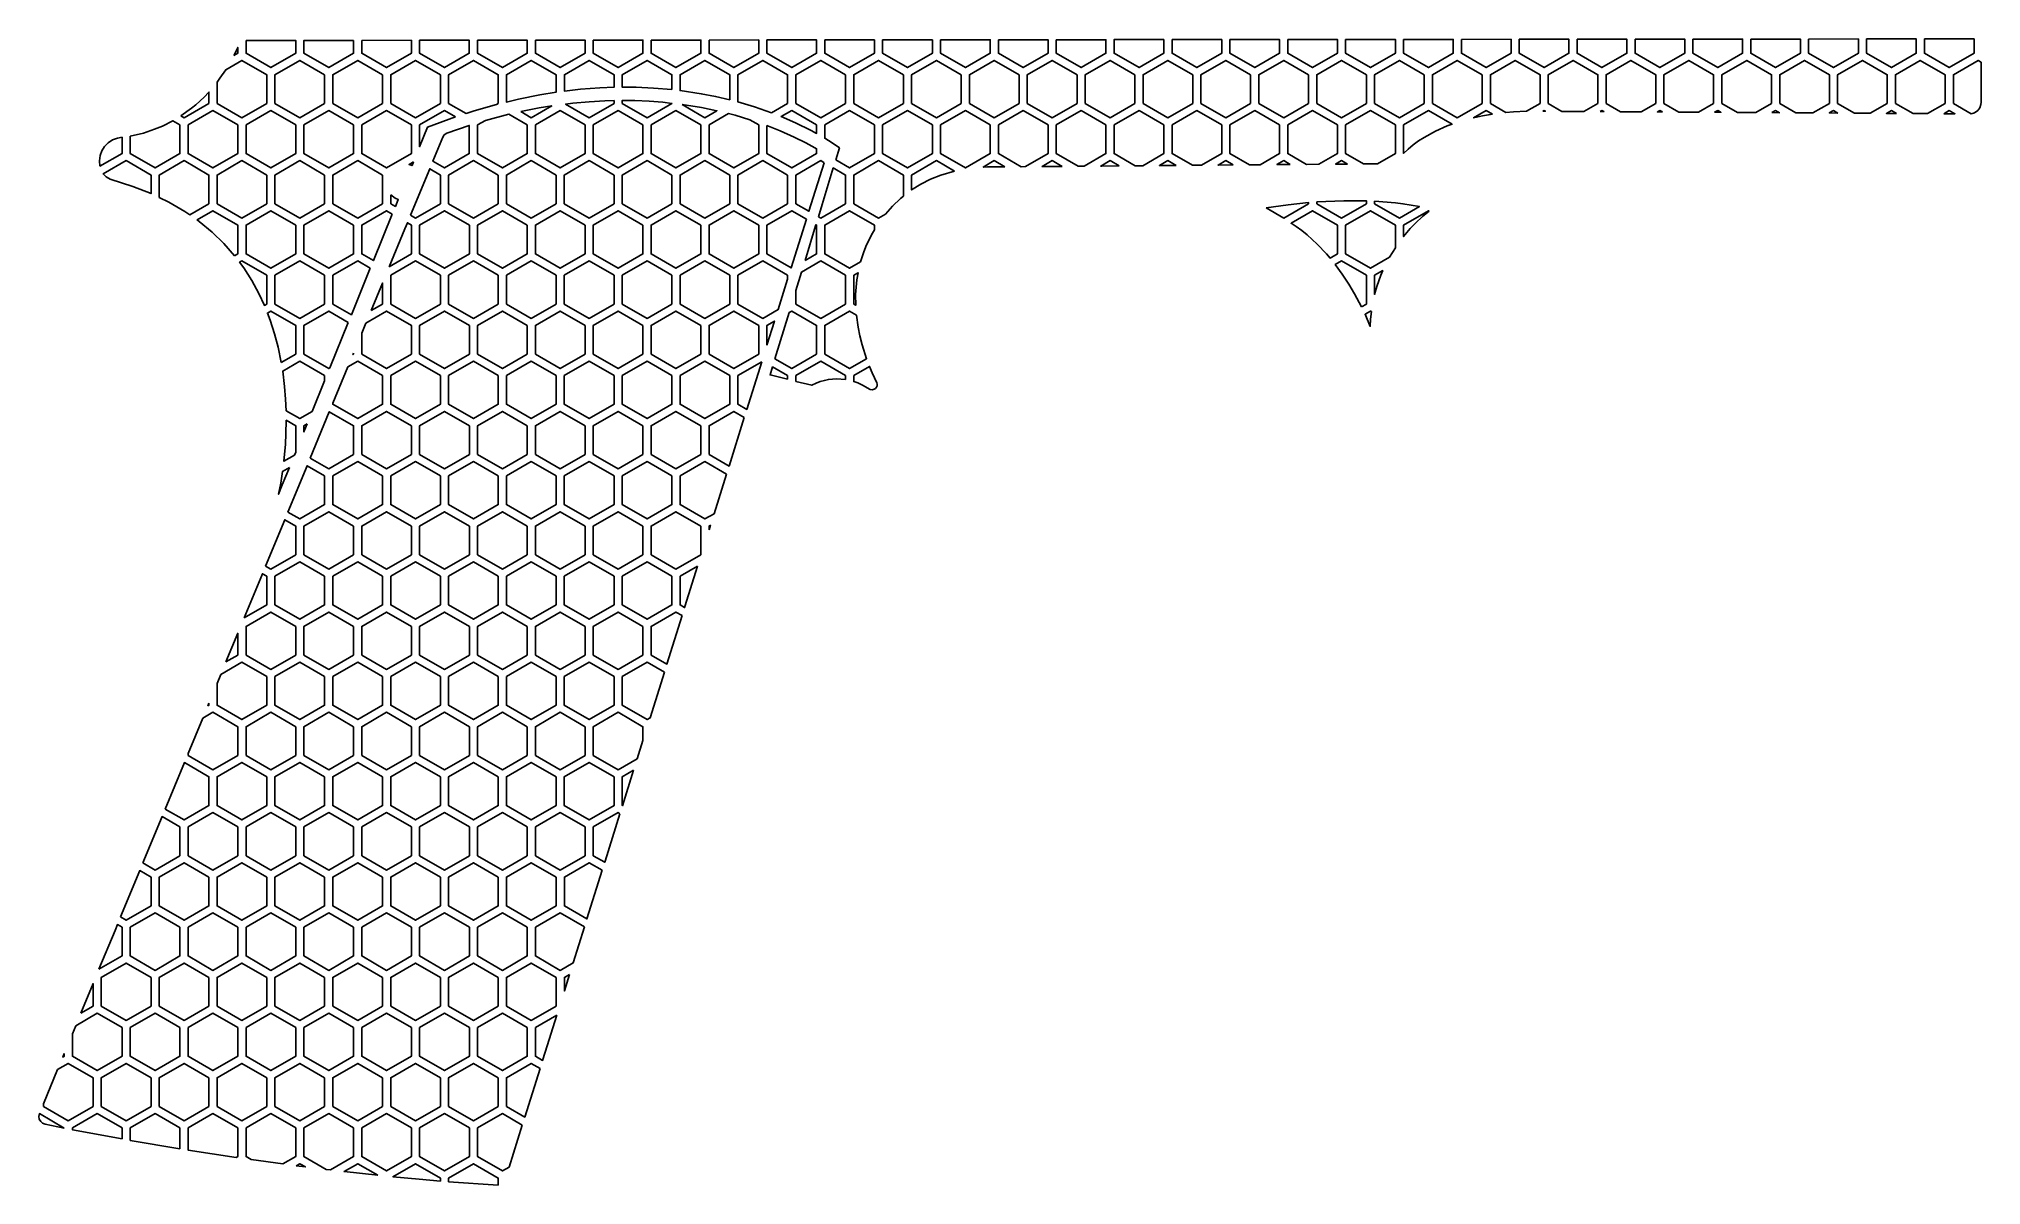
# Model space of a CAD drawing. Header units: millimetres. Extents: x 165 to 283, y -148 to -78.
import ezdxf

# ---------------------------------------------------------------- set-up
doc = ezdxf.new("R2010")
doc.units = ezdxf.units.MM

# ---------------------------------------------------------------- blocks, each defined once
blk = doc.blocks.new('HEX')
blk.add_lwpolyline([(1.516, 0.875), (0, 1.75), (-1.516, 0.875), (-1.516, -0.875), (0, -1.75), (1.516, -0.875)], close=True)

msp = doc.modelspace()

# ---------------------------------------------------------------- linework, layer by layer
for points in [[(177.448, -77.825), (180.479, -77.822), (180.479, -78.605), (178.963, -79.48), (177.448, -78.605), (177.448, -77.825)], [(184.01, -77.819), (184.01, -78.605), (182.494, -79.48), (180.979, -78.605), (180.979, -77.822), (184.01, -77.819)], [(184.51, -77.819), (187.541, -77.816), (187.541, -78.605), (186.026, -79.48), (184.51, -78.605), (184.51, -77.819)], [(188.041, -77.815), (191.072, -77.813), (191.072, -78.605), (189.557, -79.48), (188.041, -78.605), (188.041, -77.815)], [(191.572, -77.812), (194.603, -77.809), (194.603, -78.605), (193.088, -79.48), (191.572, -78.605), (191.572, -77.812)], [(195.103, -77.809), (198.134, -77.806), (198.134, -78.605), (196.619, -79.48), (195.103, -78.605), (195.103, -77.809)], [(198.634, -77.806), (201.665, -77.803), (201.665, -78.605), (200.15, -79.48), (198.634, -78.605), (198.634, -77.806)], [(202.165, -77.802), (205.197, -77.8), (205.197, -78.605), (203.681, -79.48), (202.165, -78.605), (202.165, -77.802)], [(205.697, -77.799), (208.728, -77.796), (208.728, -78.605), (207.212, -79.48), (205.697, -78.605), (205.697, -77.799)], [(209.228, -77.796), (212.259, -77.793), (212.259, -78.605), (210.743, -79.48), (209.228, -78.605), (209.228, -77.796)], [(212.759, -77.793), (215.79, -77.79), (215.79, -78.605), (214.274, -79.48), (212.759, -78.605), (212.759, -77.793)], [(216.29, -77.789), (219.321, -77.787), (219.321, -78.605), (217.805, -79.48), (216.29, -78.605), (216.29, -77.789)], [(219.821, -77.786), (222.852, -77.783), (222.852, -78.605), (221.336, -79.48), (219.821, -78.605), (219.821, -77.786)], [(223.352, -77.783), (226.383, -77.78), (226.383, -78.605), (224.868, -79.48), (223.352, -78.605), (223.352, -77.783)], [(226.883, -77.78), (229.914, -77.777), (229.914, -78.605), (228.399, -79.48), (226.883, -78.605), (226.883, -77.78)], [(233.445, -77.774), (233.445, -78.605), (231.93, -79.48), (230.414, -78.605), (230.414, -77.776), (233.445, -77.774)], [(233.945, -77.773), (236.976, -77.77), (236.976, -78.605), (235.461, -79.48), (233.945, -78.605), (233.945, -77.773)], [(237.476, -77.77), (240.507, -77.767), (240.507, -78.605), (238.992, -79.48), (237.476, -78.605), (237.476, -77.77)], [(241.007, -77.767), (244.038, -77.764), (244.038, -78.605), (242.523, -79.48), (241.007, -78.605), (241.007, -77.767)], [(244.538, -77.763), (247.57, -77.761), (247.57, -78.605), (246.054, -79.48), (244.538, -78.605), (244.538, -77.763)], [(248.07, -77.76), (251.101, -77.757), (251.101, -78.605), (249.585, -79.48), (248.07, -78.605), (248.07, -77.76)], [(251.601, -77.757), (254.632, -77.754), (254.632, -78.605), (253.116, -79.48), (251.601, -78.605), (251.601, -77.757)], [(255.132, -77.754), (258.163, -77.751), (258.163, -78.605), (256.647, -79.48), (255.132, -78.605), (255.132, -77.754)], [(258.663, -77.75), (261.694, -77.748), (261.694, -78.605), (260.178, -79.48), (258.663, -78.605), (258.663, -77.75)], [(262.194, -77.747), (265.225, -77.744), (265.225, -78.605), (263.709, -79.48), (262.194, -78.605), (262.194, -77.747)], [(265.725, -77.744), (268.756, -77.741), (268.756, -78.605), (267.241, -79.48), (265.725, -78.605), (265.725, -77.744)], [(269.256, -77.741), (272.287, -77.738), (272.287, -78.605), (270.772, -79.48), (269.256, -78.605), (269.256, -77.741)], [(272.787, -77.737), (275.818, -77.735), (275.818, -78.605), (274.303, -79.48), (272.787, -78.605), (272.787, -77.737)], [(276.318, -77.734), (279.349, -77.731), (279.349, -78.605), (277.834, -79.48), (276.318, -78.605), (276.318, -77.734)], [(279.849, -77.731), (282.88, -77.728), (282.88, -78.605), (281.365, -79.48), (279.849, -78.605), (279.849, -77.731)], [(175.86, -80.131), (176.212, -79.607), (177.198, -79.038), (178.713, -79.913), (178.713, -81.663), (177.198, -82.538), (175.682, -81.663), (175.682, -80.368), (175.86, -80.131)], [(176.707, -78.744), (176.943, -78.265), (176.948, -78.253), (176.948, -78.605), (176.707, -78.744)], [(191.377, -82.111), (190.871, -82.277), (189.807, -81.663), (189.807, -79.913), (191.322, -79.038), (192.838, -79.913), (192.838, -81.663), (192.725, -81.728), (191.377, -82.111)], [(195.376, -81.141), (194.081, -81.399), (193.338, -81.579), (193.338, -79.913), (194.853, -79.038), (196.369, -79.913), (196.369, -80.985), (195.376, -81.141)], [(199.028, -80.714), (197.85, -80.802), (196.869, -80.916), (196.869, -79.913), (198.384, -79.038), (199.9, -79.913), (199.9, -80.683), (199.028, -80.714)], [(203.431, -80.821), (202.314, -80.725), (201.26, -80.679), (200.4, -80.675), (200.4, -79.913), (201.915, -79.038), (203.431, -79.913), (203.431, -80.821)], [(206.962, -81.443), (206.099, -81.242), (205.219, -81.071), (203.931, -80.881), (203.931, -79.913), (205.447, -79.038), (206.962, -79.913), (206.962, -81.443)], [(209.501, -82.236), (208.467, -81.873), (207.462, -81.577), (207.462, -79.913), (208.978, -79.038), (210.493, -79.913), (210.493, -81.663), (209.501, -82.236)], [(255.58, -82.135), (254.773, -82.173), (254.319, -82.213), (253.366, -81.663), (253.366, -79.913), (254.882, -79.038), (256.397, -79.913), (256.397, -81.663), (255.58, -82.135)], [(259.074, -82.156), (257.737, -82.148), (256.897, -81.663), (256.897, -79.913), (258.413, -79.038), (259.928, -79.913), (259.928, -81.663), (259.074, -82.156)], [(262.568, -82.177), (261.306, -82.17), (260.428, -81.663), (260.428, -79.913), (261.944, -79.038), (263.459, -79.913), (263.459, -81.663), (262.568, -82.177)], [(266.062, -82.199), (264.876, -82.192), (263.959, -81.663), (263.959, -79.913), (265.475, -79.038), (266.991, -79.913), (266.991, -81.663), (266.062, -82.199)], [(269.555, -82.221), (268.445, -82.214), (267.491, -81.663), (267.491, -79.913), (269.006, -79.038), (270.522, -79.913), (270.522, -81.663), (269.555, -82.221)], [(273.049, -82.242), (272.014, -82.236), (271.022, -81.663), (271.022, -79.913), (272.537, -79.038), (274.053, -79.913), (274.053, -81.663), (273.049, -82.242)], [(276.543, -82.264), (275.583, -82.258), (274.553, -81.663), (274.553, -79.913), (276.068, -79.038), (277.584, -79.913), (277.584, -81.663), (276.543, -82.264)], [(280.037, -82.285), (279.153, -82.28), (278.084, -81.663), (278.084, -79.913), (279.599, -79.038), (281.115, -79.913), (281.115, -81.663), (280.037, -82.285)], [(283.311, -79.142), (283.311, -81.589), (283.296, -81.733), (283.224, -81.929), (283.101, -82.094), (282.905, -82.232), (282.706, -82.293), (281.615, -81.663), (281.615, -79.913), (283.13, -79.038), (283.311, -79.142)], [(173.476, -82.427), (174.13, -81.958), (174.385, -81.747), (174.89, -81.277), (175.182, -80.968), (175.182, -81.663), (173.667, -82.538), (173.476, -82.427)], [(197.39, -81.648), (198.378, -81.558), (199.337, -81.505), (199.9, -81.492), (199.9, -81.663), (198.384, -82.538), (196.94, -81.704), (197.39, -81.648)], [(201.171, -81.493), (202.044, -81.531), (202.887, -81.595), (203.431, -81.663), (201.915, -82.538), (200.4, -81.663), (200.4, -81.485), (201.171, -81.493)], [(204.049, -81.731), (205.232, -81.918), (206.179, -82.115), (205.447, -82.538), (204.049, -81.731)], [(170.386, -83.651), (171.184, -83.468), (171.87, -83.242), (172.354, -83.042), (172.986, -82.722), (173.417, -82.971), (173.417, -84.721), (171.901, -85.596), (170.386, -84.721), (170.386, -83.651)], [(190.234, -82.487), (188.527, -83.111), (188.041, -84.306), (188.041, -82.971), (189.557, -82.096), (190.234, -82.487)], [(192.049, -82.704), (193.492, -82.329), (194.603, -82.971), (194.603, -84.721), (193.088, -85.596), (191.572, -84.721), (191.572, -82.971), (192.049, -82.704)], [(194.205, -82.163), (195.332, -81.941), (196.099, -81.818), (194.853, -82.538), (194.205, -82.163)], [(207.29, -82.39), (208.185, -82.657), (208.728, -82.971), (208.728, -84.721), (207.212, -85.596), (205.697, -84.721), (205.697, -82.971), (206.885, -82.285), (207.29, -82.39)], [(211.919, -83.311), (210.965, -82.842), (210.098, -82.468), (210.743, -82.096), (212.259, -82.971), (212.259, -83.495), (211.919, -83.311)], [(213.429, -85.108), (213.654, -84.373), (213.213, -84.066), (212.759, -83.783), (212.759, -82.971), (214.274, -82.096), (215.79, -82.971), (215.79, -84.721), (214.274, -85.596), (213.429, -85.108)], [(224.74, -85.522), (223.352, -84.721), (223.352, -82.971), (224.868, -82.096), (226.383, -82.971), (226.383, -84.721), (224.998, -85.52), (224.74, -85.522)], [(228.222, -85.494), (226.883, -84.721), (226.883, -82.971), (228.399, -82.096), (229.914, -82.971), (229.914, -84.721), (228.58, -85.491), (228.222, -85.494)], [(232.162, -85.462), (231.704, -85.465), (230.414, -84.721), (230.414, -82.971), (231.93, -82.096), (233.445, -82.971), (233.445, -84.721), (232.162, -85.462)], [(235.185, -85.437), (233.945, -84.721), (233.945, -82.971), (235.461, -82.096), (236.976, -82.971), (236.976, -84.721), (235.744, -85.432), (235.185, -85.437)], [(239.326, -85.403), (238.667, -85.408), (237.476, -84.721), (237.476, -82.971), (238.992, -82.096), (240.507, -82.971), (240.507, -84.721), (239.326, -85.403)], [(242.908, -85.374), (242.149, -85.38), (241.007, -84.721), (241.007, -82.971), (242.523, -82.096), (244.038, -82.971), (244.038, -84.721), (242.908, -85.374)], [(246.49, -85.344), (245.631, -85.351), (244.538, -84.721), (244.538, -82.971), (246.054, -82.096), (247.57, -82.971), (247.57, -84.721), (246.49, -85.344)], [(250.735, -83.038), (250.016, -83.355), (249.321, -83.737), (248.987, -83.954), (248.664, -84.19), (248.353, -84.446), (248.07, -84.71), (248.07, -82.971), (249.585, -82.096), (251.028, -82.929), (250.735, -83.038)], [(253.498, -82.316), (252.896, -82.42), (252.347, -82.54), (253.116, -82.096), (253.498, -82.316)], [(256.57, -82.14), (256.647, -82.096), (256.726, -82.141), (256.57, -82.14)], [(260.064, -82.162), (260.178, -82.096), (260.296, -82.163), (260.064, -82.162)], [(263.865, -82.185), (263.557, -82.184), (263.709, -82.096), (263.865, -82.185)], [(267.051, -82.205), (267.241, -82.096), (267.434, -82.207), (267.051, -82.205)], [(270.545, -82.227), (270.772, -82.096), (271.003, -82.23), (270.545, -82.227)], [(274.573, -82.252), (274.039, -82.248), (274.303, -82.096), (274.573, -82.252)], [(278.142, -82.274), (277.532, -82.27), (277.834, -82.096), (278.142, -82.274)], [(281.026, -82.291), (281.365, -82.096), (281.711, -82.296), (281.026, -82.291)], [(168.539, -85.498), (168.507, -85.163), (168.547, -84.845), (168.651, -84.551), (168.816, -84.289), (169.034, -84.067), (169.299, -83.893), (169.607, -83.774), (169.886, -83.724), (169.886, -84.721), (168.539, -85.498)], [(189.449, -83.729), (189.545, -83.58), (189.698, -83.47), (191.072, -83.003), (191.072, -84.721), (189.557, -85.596), (188.846, -85.186), (189.449, -83.729)], [(209.228, -83.015), (210.043, -83.335), (210.897, -83.713), (211.603, -84.064), (212.157, -84.369), (212.259, -84.428), (212.259, -84.721), (210.743, -85.596), (209.228, -84.721), (209.228, -83.015)], [(170.535, -86.721), (169.158, -86.288), (168.912, -86.145), (168.732, -85.964), (170.136, -85.154), (171.651, -86.029), (171.651, -87.16), (170.535, -86.721)], [(173.714, -88.25), (172.748, -87.686), (172.151, -87.398), (172.151, -86.029), (173.667, -85.154), (175.182, -86.029), (175.182, -87.779), (174.01, -88.456), (173.714, -88.25)], [(187.668, -85.225), (187.576, -85.451), (187.399, -85.38), (187.668, -85.225)], [(212.722, -85.277), (211.792, -88.24), (210.993, -87.779), (210.993, -86.029), (212.509, -85.154), (212.722, -85.277)], [(217.379, -87.462), (216.892, -87.925), (216.464, -88.409), (216.04, -88.654), (214.524, -87.779), (214.524, -86.029), (216.04, -85.154), (217.555, -86.029), (217.555, -87.313), (217.379, -87.462)], [(220.667, -85.787), (219.831, -86.036), (219.218, -86.282), (218.626, -86.579), (218.055, -86.935), (218.055, -86.029), (219.571, -85.154), (220.667, -85.787)], [(223.754, -85.53), (222.685, -85.539), (222.424, -85.545), (223.102, -85.154), (223.754, -85.53)], [(227.236, -85.502), (226.013, -85.512), (226.633, -85.154), (227.236, -85.502)], [(230.718, -85.473), (229.669, -85.482), (229.595, -85.483), (230.164, -85.154), (230.718, -85.473)], [(234.199, -85.445), (233.177, -85.453), (233.695, -85.154), (234.199, -85.445)], [(237.681, -85.416), (236.758, -85.424), (237.226, -85.154), (237.681, -85.416)], [(241.163, -85.388), (240.34, -85.395), (240.757, -85.154), (241.163, -85.388)], [(244.645, -85.359), (243.922, -85.365), (244.288, -85.154), (244.645, -85.359)], [(187.486, -88.477), (188.654, -85.652), (189.307, -86.029), (189.307, -87.779), (187.791, -88.654), (187.486, -88.477)], [(212.369, -88.573), (212.595, -87.835), (213.279, -85.598), (214.024, -86.029), (214.024, -87.779), (212.509, -88.654), (212.369, -88.573)], [(186.276, -87.247), (186.54, -87.451), (186.733, -87.528), (186.564, -87.945), (186.276, -87.779), (186.276, -87.247)], [(242.773, -87.671), (244.425, -87.594), (245.804, -87.6), (245.804, -87.779), (244.288, -88.654), (242.773, -87.779), (242.773, -87.671)], [(246.304, -87.62), (247.573, -87.721), (248.027, -87.777), (249.042, -87.948), (247.82, -88.654), (246.304, -87.779), (246.304, -87.62)], [(176.752, -90.95), (176.103, -90.21), (175.388, -89.517), (174.593, -88.862), (174.463, -88.771), (175.432, -88.212), (176.948, -89.087), (176.948, -90.837), (176.752, -90.95)], [(186.374, -88.413), (185.222, -91.248), (184.51, -90.837), (184.51, -89.087), (186.026, -88.212), (186.374, -88.413)], [(211.638, -88.729), (210.708, -91.692), (209.228, -90.837), (209.228, -89.087), (210.743, -88.212), (211.638, -88.729)], [(215.606, -89.686), (215.268, -90.393), (215.122, -90.768), (214.947, -91.323), (214.274, -91.712), (212.759, -90.837), (212.759, -89.087), (214.274, -88.212), (215.79, -89.087), (215.79, -89.364), (215.606, -89.686)], [(239.684, -88.034), (241.021, -87.842), (242.273, -87.711), (242.273, -87.779), (240.757, -88.654), (239.684, -88.034)], [(243.369, -90.839), (242.807, -90.24), (242.192, -89.678), (241.864, -89.415), (241.522, -89.168), (241.213, -88.968), (242.523, -88.212), (244.038, -89.087), (244.038, -90.837), (243.587, -91.097), (243.369, -90.839)], [(247.57, -90.464), (247.213, -91.043), (246.054, -91.712), (244.538, -90.837), (244.538, -89.087), (246.054, -88.212), (247.57, -89.087), (247.57, -90.464)], [(249.637, -88.242), (249.234, -88.568), (248.806, -88.965), (248.484, -89.3), (248.07, -89.783), (248.07, -89.087), (249.585, -88.212), (249.637, -88.242)], [(186.187, -91.618), (187.142, -89.309), (187.293, -88.944), (187.541, -89.087), (187.541, -90.837), (186.187, -91.618)], [(211.553, -91.244), (212.198, -89.134), (212.219, -89.064), (212.259, -89.087), (212.259, -90.837), (211.553, -91.244)], [(178.239, -93.263), (177.805, -92.467), (177.307, -91.69), (177.054, -91.353), (177.198, -91.27), (178.713, -92.145), (178.713, -93.895), (178.569, -93.978), (178.239, -93.263)], [(185.032, -91.715), (183.88, -94.55), (182.744, -93.895), (182.744, -92.145), (184.26, -91.27), (185.032, -91.715)], [(210.493, -92.377), (209.911, -94.231), (208.978, -94.77), (207.462, -93.895), (207.462, -92.145), (208.978, -91.27), (210.493, -92.145), (210.493, -92.377)], [(210.993, -93.074), (211.338, -91.946), (212.509, -91.27), (214.024, -92.145), (214.024, -93.895), (212.509, -94.77), (210.993, -93.895), (210.993, -93.074)], [(214.718, -92.415), (214.669, -92.862), (214.642, -93.323), (214.648, -93.966), (214.524, -93.895), (214.524, -92.145), (214.788, -91.993), (214.718, -92.415)], [(245.5, -94.06), (245.079, -93.275), (244.732, -92.693), (244.331, -92.082), (243.903, -91.493), (244.288, -91.27), (245.804, -92.145), (245.804, -93.895), (245.5, -94.06)], [(246.684, -92.136), (246.436, -92.832), (246.304, -93.314), (246.304, -92.145), (246.802, -91.857), (246.684, -92.136)], [(185.081, -94.296), (185.776, -92.615), (185.776, -93.895), (185.081, -94.296)], [(179.598, -97.461), (179.408, -96.53), (179.193, -95.71), (178.929, -94.889), (178.757, -94.447), (178.963, -94.328), (180.479, -95.203), (180.479, -96.953), (179.598, -97.461)], [(183.69, -95.018), (182.565, -97.787), (182.494, -97.828), (180.979, -96.953), (180.979, -95.203), (182.494, -94.328), (183.69, -95.018)], [(184.767, -95.054), (186.026, -94.328), (187.541, -95.203), (187.541, -96.953), (186.026, -97.828), (184.51, -96.953), (184.51, -95.676), (184.767, -95.054)], [(209.72, -97.237), (210.581, -94.421), (210.743, -94.328), (212.259, -95.203), (212.259, -96.953), (210.743, -97.828), (209.72, -97.237)], [(214.691, -94.568), (214.791, -95.307), (214.899, -95.836), (215.037, -96.38), (215.311, -97.229), (214.274, -97.828), (212.759, -96.953), (212.759, -95.203), (214.274, -94.328), (214.691, -94.568)], [(246.109, -94.359), (246.062, -94.819), (246.04, -95.258), (245.722, -94.519), (246.054, -94.328), (246.109, -94.359)], [(209.228, -96.409), (209.228, -95.203), (209.69, -94.936), (209.228, -96.409)], [(184.01, -96.886), (184.01, -96.953), (183.974, -96.974), (184.01, -96.886)], [(182.244, -98.575), (181.482, -100.451), (180.729, -100.886), (179.892, -100.402), (179.862, -99.696), (179.802, -98.931), (179.684, -97.989), (180.729, -97.386), (182.244, -98.261), (182.244, -98.575)], [(182.744, -99.948), (183.66, -97.732), (184.26, -97.386), (185.776, -98.261), (185.776, -100.011), (184.26, -100.886), (182.744, -100.011), (182.744, -99.948)], [(208.909, -97.426), (208, -100.321), (207.462, -100.011), (207.462, -98.261), (208.909, -97.426)], [(210.493, -98.487), (209.419, -98.223), (209.57, -97.728), (210.493, -98.261), (210.493, -98.487)], [(214.024, -98.497), (213.464, -98.454), (212.982, -98.497), (212.734, -98.55), (212.481, -98.625), (212.224, -98.724), (211.963, -98.849), (210.993, -98.61), (210.993, -98.261), (212.509, -97.386), (214.024, -98.261), (214.024, -98.497)], [(215.647, -98.089), (215.931, -98.71), (215.951, -98.786), (215.945, -98.884), (215.91, -98.972), (215.85, -99.045), (215.773, -99.097), (215.659, -99.125), (215.537, -99.103), (215.053, -98.834), (214.768, -98.707), (214.524, -98.62), (214.524, -98.261), (215.49, -97.703), (215.647, -98.089)], [(181.363, -103.29), (182.531, -100.465), (184.01, -101.319), (184.01, -103.069), (182.494, -103.944), (181.363, -103.29)], [(207.846, -100.81), (206.916, -103.773), (205.697, -103.069), (205.697, -101.319), (207.212, -100.444), (207.846, -100.81)], [(180.4, -103.114), (179.76, -103.484), (179.852, -102.448), (179.884, -101.816), (179.898, -100.983), (180.479, -101.319), (180.479, -102.92), (180.4, -103.114)], [(181.176, -101.205), (180.979, -101.69), (180.979, -101.319), (181.176, -101.205)], [(180.094, -103.869), (179.663, -104.929), (179.434, -105.491), (179.569, -104.824), (179.682, -104.106), (180.094, -103.869)], [(180.002, -106.582), (181.17, -103.757), (182.244, -104.377), (182.244, -106.127), (180.729, -107.002), (180.002, -106.582)], [(206.763, -104.262), (206.004, -106.68), (205.447, -107.002), (203.931, -106.127), (203.931, -104.377), (205.447, -103.502), (206.763, -104.262)], [(178.641, -109.874), (179.809, -107.048), (180.479, -107.435), (180.479, -109.185), (178.963, -110.06), (178.641, -109.874)], [(205.697, -107.659), (205.697, -107.435), (205.782, -107.385), (205.697, -107.659)], [(205.001, -109.875), (204.227, -112.339), (204.208, -112.403), (203.931, -112.243), (203.931, -110.493), (205.001, -109.875)], [(177.333, -113.04), (178.449, -110.34), (178.713, -110.493), (178.713, -112.243), (177.333, -113.04)], [(204.054, -112.891), (203.124, -115.854), (202.165, -115.301), (202.165, -113.551), (203.681, -112.676), (204.054, -112.891)], [(176.226, -115.718), (176.948, -113.971), (176.948, -115.301), (176.226, -115.718)], [(175.912, -116.476), (177.198, -115.734), (178.713, -116.609), (178.713, -118.359), (177.198, -119.234), (175.682, -118.359), (175.682, -117.033), (175.912, -116.476)], [(202.971, -116.343), (202.096, -119.13), (201.915, -119.234), (200.4, -118.359), (200.4, -116.609), (201.915, -115.734), (202.971, -116.343)], [(175.182, -118.242), (175.182, -118.359), (175.119, -118.395), (175.182, -118.242)], [(173.917, -121.304), (174.806, -119.154), (175.432, -118.792), (176.948, -119.667), (176.948, -121.417), (175.432, -122.292), (173.917, -121.417), (173.917, -121.304)], [(201.315, -121.619), (200.15, -122.292), (198.634, -121.417), (198.634, -119.667), (200.15, -118.792), (201.665, -119.667), (201.665, -120.502), (201.315, -121.619)], [(172.518, -124.687), (173.686, -121.861), (175.182, -122.725), (175.182, -124.475), (173.667, -125.35), (172.518, -124.687)], [(201.093, -122.325), (200.415, -124.484), (200.4, -124.475), (200.4, -122.725), (201.093, -122.325)], [(171.158, -127.979), (172.326, -125.153), (173.417, -125.783), (173.417, -127.533), (171.901, -128.408), (171.158, -127.979)], [(200.262, -124.973), (199.353, -127.87), (199.332, -127.936), (198.634, -127.533), (198.634, -125.783), (200.15, -124.908), (200.262, -124.973)], [(199.179, -128.424), (198.249, -131.388), (196.869, -130.591), (196.869, -128.841), (198.384, -127.966), (199.179, -128.424)], [(169.797, -131.27), (170.965, -128.445), (171.651, -128.841), (171.651, -130.591), (170.136, -131.466), (169.797, -131.27)], [(198.095, -131.876), (197.407, -134.069), (196.619, -134.524), (195.103, -133.649), (195.103, -131.899), (196.619, -131.024), (198.095, -131.876)], [(168.478, -134.462), (169.458, -132.09), (169.604, -131.737), (169.886, -131.899), (169.886, -133.649), (168.478, -134.462)], [(197.186, -134.774), (196.869, -135.783), (196.869, -134.957), (197.186, -134.774)], [(167.371, -137.139), (168.12, -135.327), (168.12, -136.707), (167.371, -137.139)], [(167.058, -137.898), (168.37, -137.14), (169.886, -138.015), (169.886, -139.765), (168.37, -140.64), (166.855, -139.765), (166.855, -138.389), (167.058, -137.898)], [(196.404, -137.264), (195.697, -139.518), (195.54, -140.017), (195.103, -139.765), (195.103, -138.015), (196.404, -137.264)], [(166.355, -139.599), (166.355, -139.765), (166.264, -139.817), (166.355, -139.599)], [(165.089, -142.66), (165.951, -140.575), (166.605, -140.198), (168.12, -141.073), (168.12, -142.823), (166.605, -143.698), (165.089, -142.823), (165.089, -142.66)], [(195.386, -140.506), (194.456, -143.469), (193.338, -142.823), (193.338, -141.073), (194.853, -140.198), (195.386, -140.506)], [(166.355, -144.142), (165.191, -143.907), (165.039, -143.847), (164.921, -143.746), (164.833, -143.589), (164.808, -143.436), (164.842, -143.258), (166.355, -144.142)], [(169.886, -144.805), (166.855, -144.24), (166.855, -144.131), (168.37, -143.256), (169.886, -144.131), (169.886, -144.805)], [(173.417, -145.406), (170.386, -144.894), (170.386, -144.131), (171.901, -143.256), (173.417, -144.131), (173.417, -145.406)], [(176.853, -145.936), (173.917, -145.486), (173.917, -144.131), (175.432, -143.256), (176.948, -144.131), (176.948, -145.881), (176.853, -145.936)], [(179.697, -146.332), (177.771, -146.068), (177.448, -145.881), (177.448, -144.131), (178.963, -143.256), (180.479, -144.131), (180.479, -145.881), (179.697, -146.332)], [(182.341, -146.668), (180.979, -145.881), (180.979, -144.131), (182.494, -143.256), (184.01, -144.131), (184.01, -145.881), (182.596, -146.697), (182.341, -146.668)], [(194.303, -143.958), (193.499, -146.518), (193.088, -146.756), (191.572, -145.881), (191.572, -144.131), (193.088, -143.256), (194.303, -143.958)], [(180.512, -146.439), (180.729, -146.314), (181.069, -146.51), (180.512, -146.439)], [(185.48, -147.018), (183.437, -146.796), (183.427, -146.795), (184.26, -146.314), (185.48, -147.018)], [(189.307, -147.374), (188.017, -147.264), (186.409, -147.112), (187.791, -146.314), (189.307, -147.189), (189.307, -147.374)], [(192.83, -147.621), (189.807, -147.414), (189.807, -147.189), (191.322, -146.314), (192.838, -147.189), (192.83, -147.621)]]:
    msp.add_lwpolyline(points, close=True)

# ---------------------------------------------------------------- block references
for p in [(180.729, -80.788), (184.26, -80.788), (187.791, -80.788), (212.509, -80.788), (216.04, -80.788), (219.571, -80.788), (223.102, -80.788), (226.633, -80.788), (230.164, -80.788), (233.695, -80.788), (237.226, -80.788), (240.757, -80.788), (244.288, -80.788), (247.82, -80.788), (251.351, -80.788), (175.432, -83.846), (178.963, -83.846), (182.494, -83.846), (186.026, -83.846), (196.619, -83.846), (200.15, -83.846), (203.681, -83.846), (217.805, -83.846), (221.336, -83.846), (177.198, -86.904), (180.729, -86.904), (184.26, -86.904), (191.322, -86.904), (194.853, -86.904), (198.384, -86.904), (201.915, -86.904), (205.447, -86.904), (208.978, -86.904), (178.963, -89.962), (182.494, -89.962), (189.557, -89.962), (193.088, -89.962), (196.619, -89.962), (200.15, -89.962), (203.681, -89.962), (207.212, -89.962), (180.729, -93.02), (187.791, -93.02), (191.322, -93.02), (194.853, -93.02), (198.384, -93.02), (201.915, -93.02), (205.447, -93.02), (189.557, -96.078), (193.088, -96.078), (196.619, -96.078), (200.15, -96.078), (203.681, -96.078), (207.212, -96.078), (187.791, -99.136), (191.322, -99.136), (194.853, -99.136), (198.384, -99.136), (201.915, -99.136), (205.447, -99.136), (186.026, -102.194), (189.557, -102.194), (193.088, -102.194), (196.619, -102.194), (200.15, -102.194), (203.681, -102.194), (184.26, -105.252), (187.791, -105.252), (191.322, -105.252), (194.853, -105.252), (198.384, -105.252), (201.915, -105.252), (182.494, -108.31), (186.026, -108.31), (189.557, -108.31), (193.088, -108.31), (196.619, -108.31), (200.15, -108.31), (203.681, -108.31), (180.729, -111.368), (184.26, -111.368), (187.791, -111.368), (191.322, -111.368), (194.853, -111.368), (198.384, -111.368), (201.915, -111.368), (178.963, -114.426), (182.494, -114.426), (186.026, -114.426), (189.557, -114.426), (193.088, -114.426), (196.619, -114.426), (200.15, -114.426), (180.729, -117.484), (184.26, -117.484), (187.791, -117.484), (191.322, -117.484), (194.853, -117.484), (198.384, -117.484), (178.963, -120.542), (182.494, -120.542), (186.026, -120.542), (189.557, -120.542), (193.088, -120.542), (196.619, -120.542), (177.198, -123.6), (180.729, -123.6), (184.26, -123.6), (187.791, -123.6), (191.322, -123.6), (194.853, -123.6), (198.384, -123.6), (175.432, -126.658), (178.963, -126.658), (182.494, -126.658), (186.026, -126.658), (189.557, -126.658), (193.088, -126.658), (196.619, -126.658), (173.667, -129.716), (177.198, -129.716), (180.729, -129.716), (184.26, -129.716), (187.791, -129.716), (191.322, -129.716), (194.853, -129.716), (171.901, -132.774), (175.432, -132.774), (178.963, -132.774), (182.494, -132.774), (186.026, -132.774), (189.557, -132.774), (193.088, -132.774), (170.136, -135.832), (173.667, -135.832), (177.198, -135.832), (180.729, -135.832), (184.26, -135.832), (187.791, -135.832), (191.322, -135.832), (194.853, -135.832), (171.901, -138.89), (175.432, -138.89), (178.963, -138.89), (182.494, -138.89), (186.026, -138.89), (189.557, -138.89), (193.088, -138.89), (170.136, -141.948), (173.667, -141.948), (177.198, -141.948), (180.729, -141.948), (184.26, -141.948), (187.791, -141.948), (191.322, -141.948), (186.026, -145.006), (189.557, -145.006)]:
    msp.add_blockref('HEX', p)

doc.saveas('drawing.dxf')
